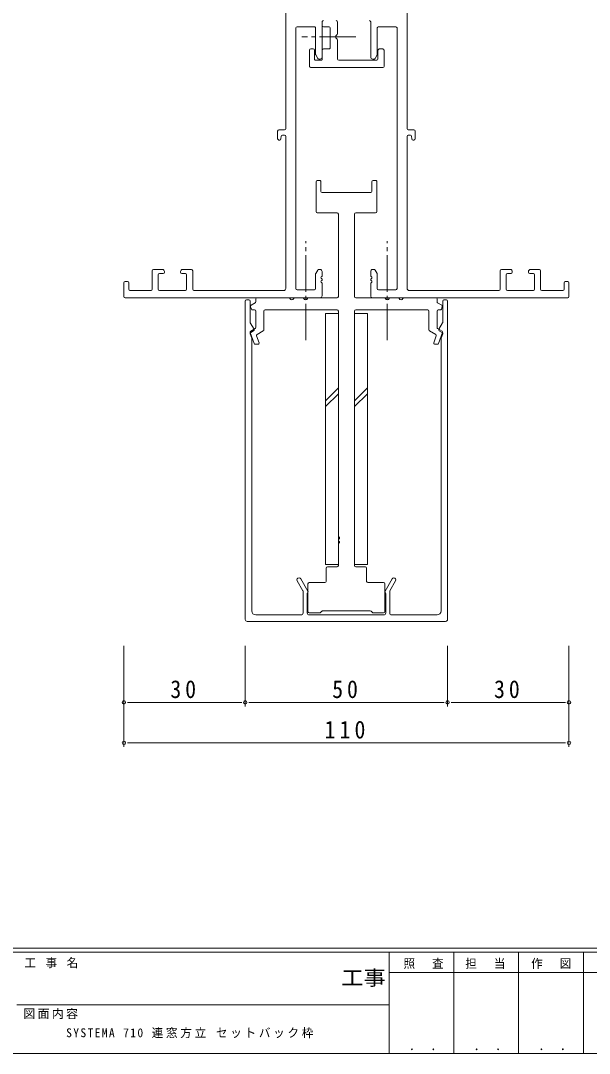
# Model space of a CAD drawing. Units: millimetres on the paper. Extents: x -297 to 270, y -210 to 193.
# Drawn here: x -18.1 to 122.5, y -210 to 45.3 of the extents above; entities that cross this region are included whole.
import ezdxf
from ezdxf.enums import TextEntityAlignment as Align

# ---------------------------------------------------------------- set-up
doc = ezdxf.new("R2010")
doc.units = ezdxf.units.MM
doc.linetypes.add('CHAIN2', pattern=[12, 9, -1, 1, -1])
for name, color, linetype, lineweight in [('0-1_YKK_ZWAK', 7, 'Continuous', 9), ('0-3_YKK_11', 7, 'Continuous', 9), ('0-4_YKK_D', 6, 'Continuous', 9), ('0-5_YKK_13', 4, 'Continuous', 9), ('0-6_YKK_12', 2, 'CHAIN2', 9)]:
    doc.layers.add(name, color=color, linetype=linetype, lineweight=lineweight)
doc.layers.add('0-2_USER1', color=7, linetype='Continuous')
doc.styles.add('ＭＳ ゴシック', font='')
doc.styles.get('ＭＳ ゴシック').set_extended_font_data('MS Gothic')

msp = doc.modelspace()

# ---------------------------------------------------------------- linework, layer by layer
at = {"layer": '0-1_YKK_ZWAK'}
for p, q in [((255, -184), (-295, -184)), ((228, -185), (-295, -185)), ((73, -185), (73, -210)), ((89, -185), (89, -210)), ((105, -185), (105, -210)), ((121, -185), (121, -210)), ((121.703, -189.999), (73, -189.999)), ((121.703, -189.999), (136, -189.999)), ((-19, -197.999), (73, -197.999)), ((-295, -210), (228, -210))]:
    msp.add_line(p, q, dxfattribs=at)
at = {"layer": '0-3_YKK_11'}
for p, q in [((47.442, 101.455), (47.442, 18.555)), ((77.442, 101.455), (77.442, 18.555)), ((49.942, -20.945), (49.942, 43.454)), ((54.512, 43.754), (50.242, 43.754)), ((54.812, 36.926), (54.812, 43.454)), ((56.441, 44.955), (56.442, 44.055)), ((56.442, 36.254), (56.441, 44.955)), ((56.742, 43.755), (58.142, 43.755)), ((58.442, 43.455), (58.442, 38.554)), ((60.245, 41.994), (60.244, 44.955)), ((68.442, 36.254), (68.443, 44.955)), ((70.072, 36.926), (70.073, 43.454)), ((70.373, 43.754), (74.642, 43.754)), ((74.942, -20.945), (74.942, 43.454)), ((60.245, 35.754), (60.245, 40.511)), ((53.343, 37.955), (53.342, 33.955)), ((54.243, 38.255), (53.643, 38.255)), ((54.543, 35.755), (54.543, 37.955)), ((54.852, 36.776), (55.356, 35.904)), ((55.616, 35.754), (55.942, 35.754)), ((56.442, 37.954), (56.442, 35.755)), ((58.142, 38.254), (56.742, 38.254)), ((69.269, 35.754), (68.942, 35.754)), ((70.032, 36.776), (69.529, 35.904)), ((70.242, 37.952), (70.241, 35.752)), ((71.442, 38.252), (70.542, 38.252)), ((71.741, 33.952), (71.742, 37.952)), ((53.642, 33.655), (71.441, 33.652)), ((56.142, 35.454), (54.843, 35.455)), ((69.941, 35.452), (60.545, 35.454)), ((45.442, 17.955), (45.442, 16.055)), ((47.142, 18.255), (45.742, 18.255)), ((77.742, 18.255), (79.142, 18.255)), ((79.442, 17.955), (79.442, 16.055)), ((45.742, 15.755), (45.967, 15.755)), ((46.323, 16.681), (46.266, 16.029)), ((46.622, 16.955), (47.142, 16.955)), ((47.442, 16.655), (47.442, -20.945)), ((77.442, 16.655), (77.442, -20.945)), ((78.262, 16.955), (77.742, 16.955)), ((78.561, 16.681), (78.618, 16.029)), ((79.142, 15.755), (78.917, 15.755)), ((54.942, 5.455), (54.942, -1.945)), ((55.842, 5.755), (55.242, 5.755)), ((56.142, 3.055), (56.142, 5.455)), ((68.742, 5.455), (68.742, 3.055)), ((69.643, 5.755), (69.042, 5.755)), ((69.942, -1.945), (69.942, 5.455)), ((62.442, 2.755), (56.442, 2.755)), ((68.442, 2.755), (62.442, 2.755)), ((60.142, -2.245), (55.242, -2.245)), ((60.442, -2.545), (60.442, -22.945)), ((64.442, -22.945), (64.442, -2.545)), ((69.643, -2.245), (64.742, -2.245)), ((14.442, -16.545), (14.442, -21.145)), ((16.942, -16.245), (14.742, -16.245)), ((15.942, -17.545), (15.942, -21.145)), ((17.142, -17.245), (16.242, -17.245)), ((17.442, -16.745), (17.442, -16.945)), ((21.442, -16.945), (21.442, -16.745)), ((21.742, -17.245), (22.642, -17.245)), ((24.142, -16.245), (21.942, -16.245)), ((22.942, -17.545), (22.942, -21.145)), ((24.442, -21.145), (24.442, -16.545)), ((54.812, -17.417), (54.812, -20.945)), ((54.853, -17.267), (55.356, -16.395)), ((55.616, -16.245), (55.942, -16.245)), ((56.442, -16.745), (56.442, -17.787)), ((68.442, -16.745), (68.442, -17.787)), ((69.269, -16.245), (68.942, -16.245)), ((70.032, -17.267), (69.529, -16.395)), ((70.072, -17.417), (70.072, -20.945)), ((100.442, -21.145), (100.442, -16.545)), ((100.742, -16.245), (102.942, -16.245)), ((101.942, -17.545), (101.942, -21.145)), ((103.142, -17.245), (102.242, -17.245)), ((103.442, -16.945), (103.442, -16.745)), ((107.442, -16.745), (107.442, -16.945)), ((107.742, -17.245), (108.642, -17.245)), ((107.942, -16.245), (110.142, -16.245)), ((108.942, -17.545), (108.942, -21.145)), ((110.442, -16.545), (110.442, -21.145)), ((7.442, -19.545), (7.442, -22.945)), ((7.742, -19.245), (8.342, -19.245)), ((8.642, -19.545), (8.642, -21.145)), ((56.442, -18.703), (56.442, -18.787)), ((56.442, -19.703), (56.442, -22.745)), ((68.442, -18.703), (68.442, -18.787)), ((68.442, -19.703), (68.442, -22.745)), ((116.242, -19.545), (116.242, -21.145)), ((117.142, -19.245), (116.542, -19.245)), ((117.442, -19.545), (117.442, -22.945)), ((14.142, -21.445), (8.942, -21.445)), ((22.642, -21.445), (16.242, -21.445)), ((24.742, -21.445), (46.942, -21.445)), ((54.512, -21.245), (50.242, -21.245)), ((70.372, -21.245), (74.642, -21.245)), ((100.142, -21.445), (77.942, -21.445)), ((102.242, -21.445), (108.642, -21.445)), ((110.742, -21.445), (115.942, -21.445)), ((7.742, -23.245), (55.942, -23.245)), ((37.442, -102.745), (37.442, -24.045)), ((37.742, -23.745), (38.342, -23.745)), ((38.643, -24.045), (38.643, -29.268)), ((38.761, -25.471), (38.97, -26.048)), ((39.892, -24.532), (38.892, -25.109)), ((40.042, -24.272), (40.042, -23.545)), ((40.342, -23.245), (48.201, -23.245)), ((49.684, -23.245), (51.601, -23.245)), ((60.142, -23.245), (53.084, -23.245)), ((71.801, -23.245), (64.742, -23.245)), ((117.142, -23.245), (68.942, -23.245)), ((75.201, -23.245), (73.284, -23.245)), ((84.542, -23.245), (76.684, -23.245)), ((84.842, -24.272), (84.842, -23.545)), ((84.992, -24.532), (85.992, -25.109)), ((86.124, -25.471), (85.915, -26.048)), ((86.242, -24.045), (86.242, -29.268)), ((87.142, -23.745), (86.542, -23.745)), ((87.443, -102.745), (87.442, -24.045)), ((39.742, -26.245), (39.252, -26.245)), ((40.042, -30.572), (40.042, -26.545)), ((42.042, -26.545), (42.042, -31.149)), ((42.342, -26.245), (60.142, -26.245)), ((60.442, -26.545), (60.442, -82.187)), ((64.442, -89.445), (64.442, -26.545)), ((64.743, -26.245), (82.542, -26.245)), ((82.842, -26.545), (82.842, -31.149)), ((84.842, -30.572), (84.842, -26.545)), ((85.142, -26.245), (85.633, -26.245)), ((39.602, -31.011), (38.683, -29.418)), ((85.283, -31.011), (86.202, -29.418)), ((39.024, -33.241), (38.644, -32.196)), ((39.65, -34.548), (38.661, -31.829)), ((39.492, -31.42), (38.776, -31.834)), ((38.792, -31.467), (39.892, -30.832)), ((40.852, -34.342), (40.237, -32.651)), ((41.892, -31.409), (40.369, -32.289)), ((82.992, -31.409), (84.516, -32.289)), ((84.033, -34.342), (84.648, -32.651)), ((86.092, -31.467), (84.992, -30.832)), ((85.235, -34.548), (86.224, -31.829)), ((85.392, -31.42), (86.109, -31.834)), ((85.861, -33.241), (86.241, -32.196)), ((39.042, -33.344), (39.042, -100.645)), ((40.57, -34.745), (39.932, -34.745)), ((84.314, -34.745), (84.953, -34.745)), ((85.842, -33.344), (85.842, -100.645)), ((60.442, -83.187), (60.442, -83.103)), ((60.442, -84.103), (60.442, -89.445)), ((57.442, -90.045), (57.442, -93.345)), ((57.742, -89.745), (60.142, -89.745)), ((67.143, -89.745), (64.743, -89.745)), ((67.442, -90.045), (67.442, -93.345)), ((50.289, -93.195), (51.702, -95.643)), ((52.906, -95.728), (51.155, -92.695)), ((52.942, -93.945), (52.942, -100.845)), ((53.242, -93.645), (57.142, -93.645)), ((67.742, -93.645), (71.643, -93.645)), ((71.942, -100.845), (71.942, -93.945)), ((71.979, -95.728), (73.73, -92.695)), ((74.596, -93.195), (73.183, -95.643)), ((51.742, -101.145), (51.742, -95.793)), ((52.742, -96.391), (52.742, -101.145)), ((52.906, -96.028), (52.783, -96.241)), ((71.979, -96.028), (72.102, -96.241)), ((72.142, -96.391), (72.142, -101.145)), ((73.142, -101.145), (73.142, -95.793)), ((40.042, -101.645), (51.242, -101.645)), ((53.242, -101.145), (55.818, -101.145)), ((71.642, -101.645), (53.242, -101.645)), ((56.03, -101.057), (56.355, -100.733)), ((56.567, -100.645), (68.318, -100.645)), ((68.53, -100.733), (68.855, -101.057)), ((69.067, -101.145), (71.643, -101.145)), ((84.843, -101.645), (73.642, -101.645)), ((86.942, -103.245), (37.942, -103.245))]:
    msp.add_line(p, q, dxfattribs=at)
for centre, radius, start, end in [((50.242, 43.454), 0.3, 90.01031, 180), ((54.512, 43.454), 0.3, 0.0042, 90.01031), ((56.741, 44.955), 0.3, 89.99365, 180.00554), ((56.741, 44.955), 0.3, 89.99409, 180), ((56.742, 44.055), 0.3, 180.00554, 270), ((58.142, 43.455), 0.3, 0.00554, 90), ((59.944, 44.955), 0.3, 0.00462, 89.99365), ((68.143, 44.955), 0.3, 0, 90.00589), ((70.373, 43.454), 0.3, 89.98967, 179.99579), ((74.642, 43.454), 0.3, 0, 89.98967), ((60.245, 41.252), 0.5, 112.07391, 247.93787), ((59.945, 41.994), 0.3, 292.07391, 0.00589), ((58.142, 38.554), 0.3, 269.99405, 0.00554), ((59.945, 40.511), 0.3, 0.00589, 67.93787), ((53.643, 37.955), 0.3, 90.00243, 179.98906), ((54.243, 37.955), 0.3, 359.98906, 90.00243), ((54.843, 35.755), 0.3, 179.99013, 269.99631), ((55.112, 36.926), 0.3, 180.0042, 210.00743), ((55.616, 36.054), 0.3, 210.00743, 270.00743), ((55.942, 36.254), 0.5, 270.00743, 0.00589), ((56.142, 35.754), 0.3, 269.99405, 0.0042), ((56.742, 37.954), 0.3, 89.99405, 180.0042), ((60.545, 35.754), 0.3, 180.00589, 269.99138), ((68.942, 36.254), 0.5, 179.99409, 269.99255), ((69.269, 36.054), 0.3, 269.99255, 329.99255), ((69.941, 35.752), 0.3, 269.99255, 359.99232), ((69.772, 36.926), 0.3, 329.99255, 359.99579), ((70.542, 37.952), 0.3, 89.99255, 179.99232), ((71.442, 37.952), 0.3, 359.99232, 89.99255), ((53.642, 33.955), 0.3, 179.98874, 269.99155), ((71.441, 33.952), 0.3, 269.99255, 359.99232), ((45.742, 17.955), 0.3, 90, 180), ((47.142, 18.555), 0.3, 270, 0), ((77.742, 18.555), 0.3, 180, 270), ((79.142, 17.955), 0.3, 0, 90), ((45.742, 16.055), 0.3, 180, 270), ((45.967, 16.055), 0.3, 270, 355), ((46.622, 16.655), 0.3, 90, 175), ((47.142, 16.655), 0.3, 0, 90), ((77.742, 16.655), 0.3, 90, 180), ((78.262, 16.655), 0.3, 5, 90), ((78.917, 16.055), 0.3, 185, 270), ((79.142, 16.055), 0.3, 270, 0), ((55.242, 5.455), 0.3, 90, 180), ((55.842, 5.455), 0.3, 359.99709, 90), ((69.042, 5.455), 0.3, 90, 180), ((69.643, 5.455), 0.3, 359.99709, 90), ((56.442, 3.055), 0.3, 180.0029, 270), ((68.442, 3.055), 0.3, 270, 0), ((55.242, -1.945), 0.3, 180, 270), ((60.142, -2.545), 0.3, 0, 90), ((64.742, -2.545), 0.3, 90, 180), ((69.643, -1.945), 0.3, 270, 0), ((14.742, -16.545), 0.3, 90, 180), ((16.242, -17.545), 0.3, 90, 180), ((16.942, -16.745), 0.5, 0, 90), ((17.142, -16.945), 0.3, 270, 0), ((21.942, -16.745), 0.5, 90, 180), ((21.742, -16.945), 0.3, 180, 270), ((22.642, -17.545), 0.3, 0, 90), ((24.142, -16.545), 0.3, 0, 90), ((55.112, -17.417), 0.3, 150, 180), ((55.616, -16.545), 0.3, 90, 150), ((55.942, -16.745), 0.5, 0, 90), ((56.242, -17.787), 0.2, 293.57817, 0), ((68.942, -16.745), 0.5, 90, 180), ((68.642, -17.787), 0.2, 180, 246.42181), ((69.269, -16.545), 0.3, 30, 90), ((69.772, -17.417), 0.3, 0, 30), ((100.742, -16.545), 0.3, 90, 180), ((102.242, -17.545), 0.3, 90, 180), ((102.942, -16.745), 0.5, 0, 90), ((103.142, -16.945), 0.3, 270, 0), ((107.942, -16.745), 0.5, 90, 180), ((107.742, -16.945), 0.3, 180, 270), ((108.642, -17.545), 0.3, 0, 90), ((110.142, -16.545), 0.3, 0, 90), ((7.742, -19.545), 0.3, 90, 180), ((8.342, -19.545), 0.3, 0, 90), ((56.442, -18.245), 0.3, 113.57817, 246.42181), ((56.442, -19.245), 0.3, 113.57817, 246.42181), ((56.242, -18.703), 0.2, 0, 66.42181), ((56.242, -18.787), 0.2, 293.57817, 0), ((56.242, -19.703), 0.2, 0, 66.42181), ((68.642, -18.703), 0.2, 113.57817, 180), ((68.642, -18.787), 0.2, 180, 246.42181), ((68.642, -19.703), 0.2, 113.57817, 180), ((68.442, -18.245), 0.3, 293.57817, 66.42181), ((68.442, -19.245), 0.3, 293.57817, 66.42181), ((116.542, -19.545), 0.3, 90, 180), ((117.142, -19.545), 0.3, 0, 90), ((7.742, -22.945), 0.3, 180, 270), ((8.942, -21.145), 0.3, 180, 270), ((14.142, -21.145), 0.3, 270, 0), ((16.242, -21.145), 0.3, 180, 270), ((22.642, -21.145), 0.3, 270, 0), ((24.742, -21.145), 0.3, 180, 270), ((46.942, -20.945), 0.5, 270, 0), ((50.242, -20.945), 0.3, 180, 270), ((54.512, -20.945), 0.3, 270, 0), ((55.942, -22.745), 0.5, 270, 0), ((60.142, -22.945), 0.3, 270, 0), ((64.742, -22.945), 0.3, 180, 270), ((68.942, -22.745), 0.5, 180, 270), ((70.372, -20.945), 0.3, 180, 270), ((74.642, -20.945), 0.3, 270, 0), ((77.942, -20.945), 0.5, 180, 270), ((100.142, -21.145), 0.3, 270, 0), ((102.242, -21.145), 0.3, 180, 270), ((108.642, -21.145), 0.3, 270, 0), ((110.742, -21.145), 0.3, 180, 270), ((115.942, -21.145), 0.3, 270, 0), ((117.142, -22.945), 0.3, 270, 0), ((37.742, -24.045), 0.3, 90, 180), ((38.343, -24.045), 0.3, 0, 90), ((39.042, -25.369), 0.3, 119.99992, 200.00056), ((39.742, -24.272), 0.3, 299.99992, 0), ((40.342, -23.545), 0.3, 90, 180), ((48.201, -23.545), 0.3, 22.02477, 90), ((48.942, -23.245), 0.5, 202.02174, 337.97734), ((49.684, -23.545), 0.3, 90, 157.97496), ((51.601, -23.545), 0.3, 22.02477, 90), ((52.342, -23.245), 0.5, 202.0224, 337.98123), ((53.084, -23.545), 0.3, 90, 157.97766), ((71.801, -23.545), 0.3, 22.02232, 90), ((72.542, -23.245), 0.5, 202.01875, 337.97758), ((73.284, -23.545), 0.3, 90, 157.97522), ((75.201, -23.545), 0.3, 22.02502, 90), ((75.942, -23.245), 0.5, 202.02264, 337.97824), ((76.684, -23.545), 0.3, 90, 157.97522), ((84.542, -23.545), 0.3, 0, 90), ((85.142, -24.272), 0.3, 180, 240.00006), ((85.842, -25.369), 0.3, 339.99942, 60.00006), ((86.542, -24.045), 0.3, 90, 180), ((87.142, -24.045), 0.3, 0, 90), ((39.252, -25.945), 0.3, 200.00056, 270), ((39.742, -26.545), 0.3, 0, 90), ((42.342, -26.545), 0.3, 90, 180), ((60.142, -26.545), 0.3, 0, 90), ((64.743, -26.545), 0.3, 90, 180), ((82.542, -26.545), 0.3, 0, 90), ((85.142, -26.545), 0.3, 90, 180), ((85.633, -25.945), 0.3, 270, 339.99942), ((38.943, -29.268), 0.3, 180.00002, 209.9994), ((39.742, -30.572), 0.3, 300.00047, 0), ((85.142, -30.572), 0.3, 180, 239.99951), ((85.942, -29.268), 0.3, 330.0006, 0), ((38.926, -32.094), 0.3, 120.0005, 200.00002), ((38.942, -31.726), 0.3, 120.00114, 200.00177), ((39.342, -31.161), 0.3, 300.0005, 29.9994), ((40.519, -32.548), 0.3, 120.00047, 200.00011), ((41.742, -31.149), 0.3, 300.00047, 0), ((83.142, -31.149), 0.3, 180, 239.99951), ((84.366, -32.548), 0.3, 339.99988, 59.99951), ((85.542, -31.161), 0.3, 150.0006, 239.99951), ((85.942, -31.726), 0.3, 339.99821, 59.99884), ((85.959, -32.094), 0.3, 339.99998, 59.99951), ((38.742, -33.344), 0.3, 0, 20.00002), ((39.932, -34.445), 0.3, 200.00078, 270), ((40.57, -34.445), 0.3, 270, 20.00011), ((84.314, -34.445), 0.3, 159.99988, 270), ((84.953, -34.445), 0.3, 270, 339.99921), ((86.143, -33.344), 0.3, 160, 180), ((60.642, -82.187), 0.2, 180, 246.42181), ((60.642, -83.103), 0.2, 113.57817, 180), ((60.642, -83.187), 0.2, 180, 246.42181), ((60.642, -84.103), 0.2, 113.57817, 180), ((60.442, -82.645), 0.3, 293.57817, 66.42181), ((60.442, -83.645), 0.3, 293.57817, 66.42181), ((57.742, -90.045), 0.3, 90, 180), ((60.142, -89.445), 0.3, 270, 0), ((64.743, -89.445), 0.3, 180, 270), ((67.143, -90.045), 0.3, 0, 90), ((50.722, -92.945), 0.5, 29.99905, 210.0023), ((53.242, -93.945), 0.3, 90, 180), ((57.142, -93.345), 0.3, 270, 0), ((67.742, -93.345), 0.3, 180, 270), ((71.643, -93.945), 0.3, 0, 90), ((74.163, -92.945), 0.5, 329.9971, 150.00037), ((51.442, -95.793), 0.3, 0, 29.99756), ((53.042, -96.391), 0.3, 150.00021, 180.00021), ((52.646, -95.878), 0.3, 330.00021, 30.00002), ((72.239, -95.878), 0.3, 149.9994, 209.99921), ((71.843, -96.391), 0.3, 359.99921, 29.99921), ((73.442, -95.793), 0.3, 150.00186, 179.99942), ((40.042, -100.645), 1, 180.00087, 270), ((51.242, -101.145), 0.5, 270, 0), ((53.242, -101.145), 0.5, 180, 270), ((53.242, -100.845), 0.3, 180, 270), ((55.818, -100.845), 0.3, 270, 314.99998), ((56.567, -100.945), 0.3, 90, 135), ((68.318, -100.945), 0.3, 45, 90), ((69.067, -100.845), 0.3, 225, 270), ((71.642, -101.145), 0.5, 270, 0), ((71.643, -100.845), 0.3, 270, 0), ((73.642, -101.145), 0.5, 180, 270), ((84.843, -100.645), 1, 270, 0), ((37.942, -102.745), 0.5, 180.00174, 270), ((86.942, -102.745), 0.5, 270, 359.99825)]:
    msp.add_arc(centre, radius, start, end, dxfattribs=at)
at = {"layer": '0-4_YKK_D'}
for p, q in [((7.442, -109.245), (7.442, -134.245)), ((7.442, -109.245), (7.442, -124.245)), ((37.442, -109.245), (37.442, -124.245)), ((37.442, -109.245), (37.442, -124.245)), ((87.443, -109.245), (87.443, -124.245)), ((87.443, -109.245), (87.443, -124.245)), ((117.442, -109.245), (117.442, -134.245)), ((117.442, -109.245), (117.442, -124.245)), ((8.292, -123.245), (9.142, -123.245)), ((86.592, -123.245), (85.742, -123.245)), ((116.592, -123.245), (115.742, -123.245)), ((8.292, -133.245), (9.142, -133.245))]:
    msp.add_line(p, q, dxfattribs=at)
for points in [[(36.592, -123.245), (35.743, -123.245), (9.142, -123.245)], [(38.293, -123.245), (39.143, -123.245), (85.742, -123.245)], [(88.292, -123.245), (89.142, -123.245), (115.742, -123.245)], [(116.592, -133.245), (115.742, -133.245), (9.142, -133.245)]]:
    msp.add_lwpolyline(points, dxfattribs=at)
for centre, start, end in [((7.442, -123.245), 0, 180), ((7.442, -123.245), 180, 0), ((37.442, -123.245), 0, 180), ((37.442, -123.245), 0, 180), ((37.442, -123.245), 180, 0), ((37.442, -123.245), 180, 0), ((87.443, -123.245), 0, 180), ((87.443, -123.245), 0, 180), ((87.443, -123.245), 180, 0), ((87.443, -123.245), 180, 0), ((117.442, -123.245), 0, 180), ((117.442, -123.245), 180, 0), ((7.442, -133.245), 0, 180), ((7.442, -133.245), 180, 0), ((117.442, -133.245), 0, 180), ((117.442, -133.245), 180, 0)]:
    msp.add_arc(centre, 0.425, start, end, dxfattribs=at)
at = {"layer": '0-5_YKK_13'}
for p, q in [((57.242, -27.145), (57.242, -89.145)), ((60.442, -27.145), (57.242, -27.145)), ((60.442, -89.145), (60.442, -27.145)), ((64.442, -27.145), (64.442, -89.145)), ((67.643, -27.145), (64.442, -27.145)), ((67.643, -89.145), (67.643, -27.145)), ((60.442, -45.531), (57.242, -48.731)), ((67.643, -45.531), (64.442, -48.731)), ((57.242, -50.145), (60.442, -46.945)), ((64.442, -50.145), (67.643, -46.945)), ((57.242, -89.145), (60.442, -89.145)), ((64.442, -89.145), (67.643, -89.145))]:
    msp.add_line(p, q, dxfattribs=at)
at = {"layer": '0-6_YKK_12'}
for p, q in [((64.78, 41.252), (51.402, 41.252)), ((52.377, -33.745), (52.377, -9.245)), ((72.507, -33.745), (72.507, -9.245))]:
    msp.add_line(p, q, dxfattribs=at)

# ---------------------------------------------------------------- texts
at = {"layer": '0-1_YKK_ZWAK', "color": 3, "style": 'ＭＳ ゴシック', "width": 1.1}
msp.add_text('工事', height=3.666, dxfattribs=at).set_placement((61.165, -194.254), align=Align.BOTTOM_LEFT)
at = {"layer": '0-1_YKK_ZWAK', "char_height": 2.199, "attachment_point": 7, "style": 'ＭＳ ゴシック'}
for s, insert in [('\\T1.22;\\W0.95;工\\~事\\~名', (-17.134, -188.952)), ('\\T1.24;\\W0.95;照\\~\\~査', (76.564, -189.129)), ('\\T1.24;\\W0.95;担\\~\\~当', (91.825, -189.129)), ('\\T1.24;\\W0.95;作\\~\\~図', (108.086, -189.116)), ('\\T1.17;図面内容', (-17.416, -201.534)), ('\\T1.24;\\W0.95;\\~．\\~．', (76.182, -209.247)), ('\\T1.24;\\W0.95;\\~．\\~．', (92.182, -209.247)), ('\\T1.24;\\W0.95;\\~．\\~．', (108.182, -209.247))]:
    msp.add_mtext(s, dxfattribs=dict(at, insert=insert))
at = {"layer": '0-2_USER1', "insert": (-6.837, -206.261), "char_height": 2.199, "attachment_point": 7, "style": 'ＭＳ ゴシック'}
msp.add_mtext('\\T1.24;\\W0.95;SYSTEMA\\~710\\~連窓方立\\~セットバック枠', dxfattribs=at)
at = {"layer": '0-4_YKK_D', "color": 3, "char_height": 4.399, "attachment_point": 7, "style": 'ＭＳ ゴシック'}
for s, insert in [('\\T1.36;\\W0.9;30', (18.922, -122.245)), ('\\T1.36;\\W0.9;50', (58.923, -122.245)), ('\\T1.36;\\W0.9;30', (98.922, -122.245)), ('\\T1.38;\\W0.9;110', (57.002, -132.245))]:
    msp.add_mtext(s, dxfattribs=dict(at, insert=insert))

doc.saveas('drawing.dxf')
